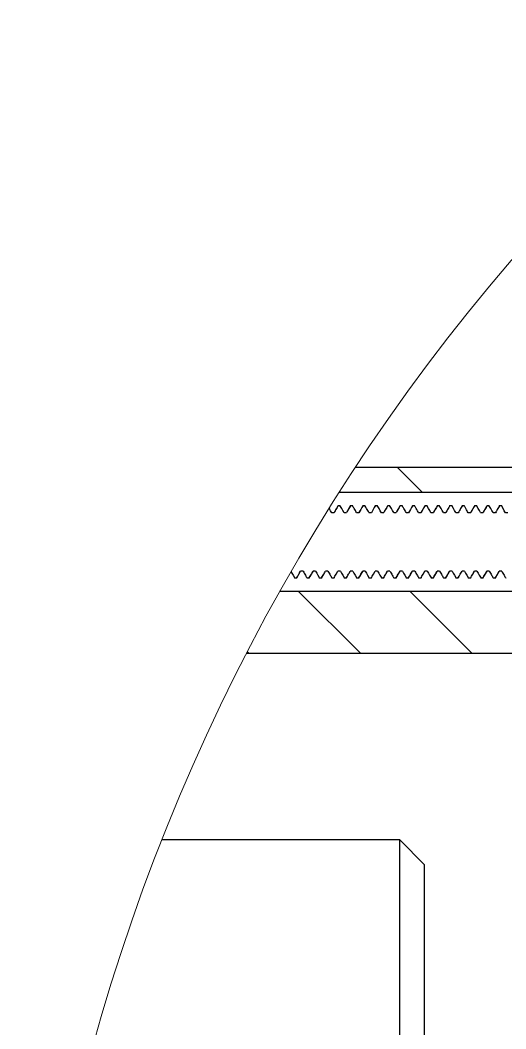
# Model space of a CAD drawing. Header units: millimetres. Extents: x -48 to 1187, y 2 to 839.
# Drawn here: x 801.02 to 820.58, y 751.9 to 792.52 of the extents above; entities that cross this region are included whole.
import ezdxf

# ---------------------------------------------------------------- set-up
doc = ezdxf.new("R2010")
doc.units = ezdxf.units.MM

# ---------------------------------------------------------------- blocks, each defined once
blk = doc.blocks.new('SW_HATCH_4')
at = {"color": 0, "linetype": 'Continuous', "lineweight": 18}
for p, q in [((-109.78, -17), (-108.78, -18)), ((-113.761, -22), (-111.261, -24.5)), ((-109.271, -22), (-106.771, -24.5)), ((-115.83, -24.42), (-115.751, -24.5))]:
    blk.add_line(p, q, dxfattribs=at)

msp = doc.modelspace()

# ---------------------------------------------------------------- linework, layer by layer
at = {"color": 7, "linetype": 'Continuous', "lineweight": 25}
for p, q in [((822.808718, 774.511306), (814.510723, 774.511306)), ((813.862255, 773.511318), (822.783714, 773.511318)), ((813.828191, 772.974817), (813.899761, 772.974817)), ((814.328341, 772.974817), (814.39962, 772.974817)), ((814.828409, 772.974817), (814.899711, 772.974817)), ((815.328387, 772.974817), (815.399816, 772.974817)), ((815.828388, 772.974817), (815.899631, 772.974817)), ((816.328375, 772.974817), (816.399677, 772.974817)), ((816.828435, 772.974817), (816.899745, 772.974817)), ((817.328421, 772.974817), (817.399746, 772.974817)), ((817.828348, 772.974817), (817.89965, 772.974817)), ((818.328416, 772.974817), (818.399718, 772.974817)), ((818.828372, 772.974817), (818.899808, 772.974817)), ((819.328381, 772.974817), (819.399601, 772.974817)), ((819.828382, 772.974817), (819.899684, 772.974817)), ((820.328435, 772.974817), (820.399744, 772.974817)), ((813.564716, 772.689072), (813.663451, 772.689072)), ((814.064508, 772.689072), (814.163363, 772.689072)), ((814.564651, 772.689072), (814.663431, 772.689072)), ((814.702568, 772.756217), (814.662969, 772.689072)), ((815.064689, 772.689072), (815.163521, 772.689072)), ((815.564698, 772.689072), (815.663313, 772.689072)), ((816.064684, 772.689072), (816.163396, 772.689072)), ((816.564655, 772.689072), (816.663457, 772.689072)), ((816.688551, 772.730706), (816.66368, 772.688596)), ((817.064723, 772.689072), (817.163436, 772.689072)), ((817.564485, 772.689072), (817.66337, 772.689072)), ((818.064628, 772.689072), (818.163438, 772.689072)), ((818.204788, 772.759823), (818.163058, 772.689072)), ((818.564696, 772.689072), (818.663513, 772.689072)), ((819.064682, 772.689072), (819.163306, 772.689072)), ((819.564676, 772.689072), (819.663403, 772.689072)), ((820.064662, 772.689072), (820.163457, 772.689072)), ((820.182865, 772.720812), (820.163799, 772.688506)), ((820.564723, 772.689072), (820.66342, 772.689072)), ((812.273359, 770.263342), (812.314784, 770.333556)), ((812.41334, 770.333556), (812.314642, 770.333556)), ((812.913438, 770.333556), (812.814606, 770.333556)), ((813.413432, 770.333556), (813.314689, 770.333556)), ((813.801346, 770.312456), (813.814198, 770.334212)), ((813.913358, 770.333556), (813.814713, 770.333556)), ((814.302487, 770.312009), (814.315198, 770.333556)), ((814.413374, 770.333556), (814.314587, 770.333556)), ((814.913427, 770.333556), (814.814633, 770.333556)), ((815.413458, 770.333556), (815.314768, 770.333556)), ((815.772606, 770.261852), (815.814918, 770.333556)), ((815.91334, 770.333556), (815.814627, 770.333556)), ((816.413445, 770.333556), (816.314606, 770.333556)), ((816.913662, 770.333556), (816.814704, 770.333556)), ((817.295222, 770.301847), (817.31431, 770.334152)), ((817.41335, 770.333556), (817.314705, 770.333556)), ((817.913389, 770.333556), (817.814624, 770.333556)), ((818.413427, 770.333556), (818.31464, 770.333556)), ((818.913398, 770.333556), (818.814767, 770.333556)), ((819.273299, 770.262835), (819.315029, 770.333556)), ((819.413347, 770.333556), (819.314619, 770.333556)), ((819.913452, 770.333556), (819.814606, 770.333556)), ((820.413647, 770.333556), (820.314711, 770.333556)), ((812.149865, 770.047812), (812.07834, 770.047812)), ((812.649628, 770.047812), (812.578319, 770.047812)), ((813.149711, 770.047812), (813.078416, 770.047812)), ((813.649734, 770.047812), (813.57841, 770.047812)), ((814.149661, 770.047812), (814.078336, 770.047812)), ((814.649654, 770.047812), (814.578352, 770.047812)), ((815.149715, 770.047812), (815.078473, 770.047812)), ((815.650089, 770.047812), (815.578332, 770.047812)), ((816.149628, 770.047812), (816.078318, 770.047812)), ((816.649726, 770.047812), (816.578423, 770.047812)), ((817.149727, 770.047812), (817.078402, 770.047812)), ((817.649646, 770.047812), (817.578329, 770.047812)), ((818.149662, 770.047812), (818.078367, 770.047812)), ((818.649715, 770.047812), (818.578465, 770.047812)), ((819.149753, 770.047812), (819.078317, 770.047812)), ((819.649627, 770.047812), (819.578325, 770.047812)), ((820.149733, 770.047812), (820.078431, 770.047812)), ((822.783714, 769.51131), (811.467176, 769.51131)), ((822.808718, 767.011313), (810.121959, 767.011313)), ((816.308712, 759.51132), (806.719204, 759.51132)), ((817.308715, 758.511333), (816.308712, 759.51132)), ((816.308712, 729.511319), (816.308712, 759.51132)), ((817.308715, 729.511319), (817.308715, 758.511333))]:
    msp.add_line(p, q, dxfattribs=at)
at = {"color": 7, "linetype": 'Continuous', "lineweight": 25, "flags": 128}
for points in [[(813.828317, 772.973834), (813.781267, 772.892384), (813.734209, 772.810934), (813.663339, 772.688268)], [(814.064613, 772.687999), (814.017547, 772.769449), (813.970489, 772.850869), (813.899634, 772.973476)], [(814.828461, 772.974161), (814.781411, 772.892712), (814.734368, 772.811262), (814.663483, 772.688566)], [(815.328358, 772.972552), (815.281277, 772.891132), (815.23419, 772.809712), (815.163379, 772.687254)], [(815.56466, 772.687165), (815.517573, 772.768585), (815.470485, 772.850005), (815.399682, 772.972463)], [(815.828329, 772.976069), (815.781323, 772.894589), (815.734325, 772.81311), (815.663351, 772.690056)], [(816.064609, 772.689758), (816.017596, 772.771237), (815.97059, 772.852687), (815.899631, 772.975681)], [(816.328449, 772.976099), (816.281451, 772.894649), (816.234445, 772.813169), (816.163471, 772.690115)], [(816.82842, 772.972582), (816.781333, 772.891162), (816.734245, 772.809742), (816.663442, 772.687284)], [(817.328317, 772.974132), (817.281267, 772.892682), (817.234224, 772.811232), (817.163339, 772.688506)], [(817.564612, 772.688208), (817.517554, 772.769658), (817.470496, 772.851108), (817.399634, 772.973744)], [(817.828393, 772.977231), (817.781417, 772.895722), (817.734448, 772.814242), (817.663414, 772.691009)], [(818.064665, 772.69098), (818.017689, 772.772489), (817.970721, 772.853969), (817.899687, 772.977201)], [(818.328461, 772.973893), (818.281403, 772.892443), (818.234352, 772.810994), (818.163482, 772.688327)], [(818.564748, 772.688625), (818.517705, 772.770075), (818.470662, 772.851525), (818.39977, 772.974281)], [(819.328336, 772.976337), (819.281338, 772.894857), (819.234347, 772.813378), (819.163358, 772.690294)], [(819.564616, 772.689996), (819.51761, 772.771476), (819.470605, 772.852955), (819.399638, 772.975979)], [(819.828456, 772.97583), (819.781443, 772.894351), (819.734437, 772.812871), (819.663478, 772.689877)], [(820.064736, 772.690175), (820.017738, 772.771655), (819.97074, 772.853134), (819.899758, 772.976188)], [(820.564708, 772.687314), (820.517627, 772.768734), (820.47054, 772.850154), (820.399729, 772.972612)], [(811.924195, 770.315705), (811.960405, 770.253031), (812.007463, 770.171581), (812.078325, 770.048944)], [(812.149634, 770.049272), (812.196707, 770.130722), (812.243773, 770.212172), (812.314613, 770.334748)], [(812.913483, 770.333974), (812.960526, 770.252524), (813.007569, 770.171074), (813.078461, 770.048318)], [(813.64969, 770.050226), (813.696777, 770.131646), (813.743865, 770.213066), (813.814668, 770.335494)], [(813.913343, 770.332692), (813.960349, 770.251213), (814.007355, 770.169733), (814.078322, 770.046739)], [(814.413464, 770.332424), (814.460462, 770.250944), (814.50746, 770.169465), (814.578442, 770.046381)], [(814.649744, 770.046053), (814.696735, 770.127533), (814.743725, 770.209012), (814.814722, 770.332156)], [(814.913442, 770.335315), (814.96053, 770.253895), (815.00761, 770.172475), (815.07842, 770.049987)], [(815.149745, 770.049808), (815.196818, 770.131228), (815.243898, 770.212648), (815.314723, 770.335166)], [(815.413339, 770.334242), (815.460389, 770.252792), (815.50744, 770.171342), (815.578317, 770.048676)], [(816.413483, 770.334212), (816.460533, 770.252762), (816.507583, 770.171313), (816.578461, 770.048616)], [(816.64977, 770.048229), (816.696813, 770.129679), (816.743849, 770.211128), (816.814748, 770.333884)], [(817.149674, 770.050166), (817.196762, 770.131586), (817.24385, 770.213006), (817.314653, 770.335434)], [(817.41335, 770.332454), (817.460349, 770.250974), (817.507347, 770.169495), (817.578329, 770.046441)], [(818.149751, 770.046292), (818.196749, 770.127771), (818.24374, 770.209251), (818.314729, 770.332334)], [(818.413434, 770.335404), (818.460522, 770.253984), (818.50761, 770.172564), (818.578413, 770.050106)], [(818.649737, 770.049957), (818.696817, 770.131377), (818.743897, 770.212797), (818.814715, 770.335285)], [(818.913339, 770.334003), (818.960382, 770.252554), (819.007425, 770.171104), (819.078317, 770.048378)], [(819.149626, 770.048765), (819.196684, 770.130215), (819.243735, 770.211635), (819.314605, 770.334331)], [(819.413422, 770.331649), (819.46039, 770.250169), (819.507366, 770.16866), (819.5784, 770.045428)], [(819.649694, 770.045398), (819.69667, 770.126907), (819.743639, 770.208387), (819.814673, 770.331619)], [(820.14977, 770.048527), (820.19682, 770.129977), (820.243863, 770.211426), (820.314748, 770.334123)]]:
    msp.add_lwpolyline(points, dxfattribs=at)
at = {"color": 7, "linetype": 'Continuous', "lineweight": 18}
msp.add_arc((882.80873, 729.511326), 81.790074, 119.2786259, 240.7213741, dxfattribs=at)
at = {"color": 7, "linetype": 'Continuous', "lineweight": 25}
for points, knots in [([(813.821351, 772.967247), (813.793549, 772.919351), (813.739714, 772.826606), (813.685808, 772.733902), (813.659741, 772.689072)], [0, 0, 0, 0, 0.516424644, 1, 1, 1, 1]), ([(814.321419, 772.971092), (814.29364, 772.923106), (814.239206, 772.82908), (814.184702, 772.735094), (814.158013, 772.689072)], [0, 0, 0, 0, 0.510336885, 1, 1, 1, 1]), ([(814.328385, 772.977231), (814.312728, 772.95006), (814.281418, 772.895727), (814.226407, 772.80033), (814.18708, 772.732088), (814.163407, 772.691009)], [0, 0, 0, 0, 0.284767929, 0.569457703, 1, 1, 1, 1]), ([(814.564658, 772.69092), (814.548998, 772.718079), (814.517674, 772.772405), (814.462699, 772.867812), (814.423358, 772.936045), (814.39968, 772.977112)], [0, 0, 0, 0, 0.284712026, 0.569502213, 1, 1, 1, 1]), ([(814.810222, 772.932468), (814.810559, 772.935731), (814.812163, 772.951261), (814.821239, 772.964422), (814.828409, 772.974817)], [0, 0, 0, 0, 0.2101488946, 1, 1, 1, 1]), ([(815.064749, 772.688864), (815.049071, 772.716024), (815.017721, 772.770338), (814.962719, 772.865571), (814.923406, 772.93365), (814.89977, 772.974579)], [0, 0, 0, 0, 0.285158728, 0.570239228, 1, 1, 1, 1]), ([(815.31029, 772.934792), (815.310655, 772.937216), (815.312857, 772.951843), (815.321324, 772.964367), (815.328387, 772.974817)], [0, 0, 0, 0, 0.16566921, 1, 1, 1, 1]), ([(815.821638, 772.969691), (815.793846, 772.921736), (815.739624, 772.828178), (815.68534, 772.734657), (815.65888, 772.689072)], [0, 0, 0, 0, 0.5125737816, 1, 1, 1, 1]), ([(816.320574, 772.969989), (816.292802, 772.922053), (816.238539, 772.828394), (816.184206, 772.734776), (816.157682, 772.689072)], [0, 0, 0, 0, 0.511809786, 1, 1, 1, 1]), ([(816.564729, 772.690384), (816.549064, 772.717543), (816.51773, 772.771868), (816.462761, 772.86724), (816.42342, 772.93543), (816.399751, 772.976456)], [0, 0, 0, 0, 0.2848236017, 0.5697253834, 1, 1, 1, 1]), ([(816.810174, 772.931991), (816.810519, 772.935376), (816.812118, 772.95107), (816.821263, 772.964379), (816.828435, 772.974817)], [0, 0, 0, 0, 0.215669227, 1, 1, 1, 1]), ([(817.064715, 772.687403), (817.049023, 772.714554), (817.017643, 772.768848), (816.962638, 772.863959), (816.923342, 772.931931), (816.899737, 772.972761)], [0, 0, 0, 0, 0.285416166, 0.570754056, 1, 1, 1, 1]), ([(817.321418, 772.967545), (817.293618, 772.91965), (817.239729, 772.826807), (817.185777, 772.734001), (817.159658, 772.689072)], [0, 0, 0, 0, 0.5158797664, 1, 1, 1, 1]), ([(817.821337, 772.971151), (817.79356, 772.923166), (817.739119, 772.829119), (817.684607, 772.735114), (817.657908, 772.689072)], [0, 0, 0, 0, 0.510227155, 1, 1, 1, 1]), ([(818.310214, 772.932378), (818.310553, 772.935662), (818.312156, 772.951222), (818.321245, 772.964411), (818.328416, 772.974817)], [0, 0, 0, 0, 0.211031719, 1, 1, 1, 1]), ([(818.82835, 772.972701), (818.812658, 772.94555), (818.781278, 772.891257), (818.726272, 772.796145), (818.686976, 772.728174), (818.663372, 772.687344)], [0, 0, 0, 0, 0.285416166, 0.570754056, 1, 1, 1, 1]), ([(818.810297, 772.933571), (818.810634, 772.936419), (818.812419, 772.951529), (818.821226, 772.964385), (818.828372, 772.974817)], [0, 0, 0, 0, 0.1884766, 1, 1, 1, 1]), ([(819.064652, 772.687225), (819.048955, 772.714364), (819.017556, 772.76865), (818.962583, 772.86376), (818.923278, 772.931714), (818.899674, 772.972522)], [0, 0, 0, 0, 0.285393883, 0.57086605, 1, 1, 1, 1]), ([(819.321638, 772.970019), (819.29385, 772.922042), (819.239595, 772.828367), (819.185245, 772.734745), (819.158731, 772.689072)], [0, 0, 0, 0, 0.512155478, 1, 1, 1, 1]), ([(819.820469, 772.969661), (819.792693, 772.921736), (819.738477, 772.828191), (819.684207, 772.734677), (819.657741, 772.689072)], [0, 0, 0, 0, 0.512319044, 1, 1, 1, 1]), ([(820.328412, 772.972492), (820.312715, 772.945353), (820.281316, 772.891067), (820.226343, 772.795957), (820.187038, 772.728003), (820.163434, 772.687195)], [0, 0, 0, 0, 0.285393883, 0.57086605, 1, 1, 1, 1]), ([(820.310173, 772.932021), (820.310519, 772.935396), (820.312126, 772.951079), (820.321263, 772.964379), (820.328435, 772.974817)], [0, 0, 0, 0, 0.215176362, 1, 1, 1, 1]), ([(813.564723, 772.687552), (813.549034, 772.714703), (813.517659, 772.768998), (813.482158, 772.830386), (813.462355, 772.864628), (813.458247, 772.871731)], [0, 0, 0, 0, 0.442198796, 0.88429384, 1, 1, 1, 1]), ([(812.4134, 770.331649), (812.429061, 770.30449), (812.460385, 770.250167), (812.515349, 770.154752), (812.554696, 770.086523), (812.578378, 770.045457)], [0, 0, 0, 0, 0.284712025, 0.56949095, 1, 1, 1, 1]), ([(812.649673, 770.045577), (812.66533, 770.072747), (812.696641, 770.12708), (812.751644, 770.222471), (812.790976, 770.2907), (812.814651, 770.331768)], [0, 0, 0, 0, 0.284790187, 0.569502213, 1, 1, 1, 1]), ([(812.656959, 770.051567), (812.684731, 770.099543), (812.739155, 770.193562), (812.793659, 770.287535), (812.820351, 770.333556)], [0, 0, 0, 0, 0.510275455, 1, 1, 1, 1]), ([(813.149771, 770.047901), (813.165451, 770.07505), (813.196815, 770.129354), (813.251784, 770.224616), (813.291108, 770.292709), (813.314749, 770.333646)], [0, 0, 0, 0, 0.285058201, 0.570183334, 1, 1, 1, 1]), ([(813.156558, 770.054398), (813.184353, 770.102325), (813.238334, 770.195404), (813.292407, 770.28843), (813.318638, 770.333556)], [0, 0, 0, 0, 0.514903293, 1, 1, 1, 1]), ([(813.413387, 770.335434), (813.429082, 770.308283), (813.460467, 770.25399), (813.515469, 770.158896), (813.554765, 770.090946), (813.578365, 770.050136)], [0, 0, 0, 0, 0.285472167, 0.57086605, 1, 1, 1, 1]), ([(814.149631, 770.047126), (814.165301, 770.074287), (814.196636, 770.128601), (814.251647, 770.223888), (814.290961, 770.29203), (814.314609, 770.33302)], [0, 0, 0, 0, 0.284991091, 0.569903982, 1, 1, 1, 1]), ([(814.656464, 770.052342), (814.68425, 770.100318), (814.738554, 770.19408), (814.79294, 770.287794), (814.819498, 770.333556)], [0, 0, 0, 0, 0.511678295, 1, 1, 1, 1]), ([(815.649634, 770.049034), (815.665319, 770.076184), (815.696684, 770.130478), (815.751693, 770.225638), (815.790993, 770.29366), (815.814612, 770.33454)], [0, 0, 0, 0, 0.2852705809, 0.5704629078, 1, 1, 1, 1]), ([(815.913407, 770.331619), (815.929067, 770.30446), (815.960392, 770.250136), (816.015363, 770.154716), (816.054705, 770.086474), (816.078385, 770.045398)], [0, 0, 0, 0, 0.284689773, 0.569446442, 1, 1, 1, 1]), ([(816.14968, 770.045457), (816.165337, 770.072628), (816.196647, 770.126962), (816.251658, 770.222358), (816.290985, 770.2906), (816.314658, 770.331679)], [0, 0, 0, 0, 0.284767929, 0.569457703, 1, 1, 1, 1]), ([(816.156847, 770.051507), (816.184622, 770.099483), (816.239063, 770.193519), (816.293575, 770.287515), (816.320276, 770.333556)], [0, 0, 0, 0, 0.510176946, 1, 1, 1, 1]), ([(816.65661, 770.054756), (816.684408, 770.102672), (816.738335, 770.195632), (816.792352, 770.288539), (816.818526, 770.333556)], [0, 0, 0, 0, 0.515460313, 1, 1, 1, 1]), ([(816.913379, 770.335345), (816.929071, 770.308194), (816.960451, 770.253898), (817.015461, 770.158799), (817.054756, 770.090837), (817.078357, 770.050017)], [0, 0, 0, 0, 0.285438507, 0.57081005, 1, 1, 1, 1]), ([(817.649631, 770.046828), (817.665297, 770.073989), (817.696627, 770.128305), (817.751646, 770.223597), (817.790959, 770.291752), (817.814609, 770.332752)], [0, 0, 0, 0, 0.284957526, 0.569848137, 1, 1, 1, 1]), ([(817.657618, 770.052968), (817.685388, 770.100904), (817.739586, 770.19446), (817.793874, 770.287963), (817.820346, 770.333556)], [0, 0, 0, 0, 0.512387, 1, 1, 1, 1]), ([(817.913471, 770.332633), (817.92914, 770.305483), (817.960484, 770.251177), (818.01547, 770.155856), (818.054793, 770.087687), (818.078449, 770.046679)], [0, 0, 0, 0, 0.284857053, 0.569792298, 1, 1, 1, 1]), ([(818.156449, 770.05264), (818.184238, 770.100606), (818.2385, 770.194268), (818.292843, 770.287883), (818.319356, 770.333556)], [0, 0, 0, 0, 0.51211674, 1, 1, 1, 1]), ([(819.65675, 770.051507), (819.684528, 770.099482), (819.738975, 770.193515), (819.793481, 770.287515), (819.820179, 770.333556)], [0, 0, 0, 0, 0.510188406, 1, 1, 1, 1]), ([(819.913475, 770.334421), (819.929162, 770.307281), (819.96054, 770.252995), (820.015527, 770.157813), (820.054832, 770.089773), (820.078453, 770.048885)], [0, 0, 0, 0, 0.28517001, 0.570418268, 1, 1, 1, 1]), ([(820.156669, 770.055083), (820.184467, 770.10299), (820.238342, 770.19584), (820.292307, 770.288638), (820.318429, 770.333556)], [0, 0, 0, 0, 0.515959786, 1, 1, 1, 1]), ([(820.413371, 770.335225), (820.429066, 770.308086), (820.46046, 770.2538), (820.515437, 770.158672), (820.554742, 770.090696), (820.57835, 770.049868)], [0, 0, 0, 0, 0.28533789, 0.570754056, 1, 1, 1, 1]), ([(812.168253, 770.097731), (812.167749, 770.088784), (812.166707, 770.070307), (812.155596, 770.055466), (812.149865, 770.047812)], [0, 0, 0, 0, 0.484210087, 1, 1, 1, 1]), ([(813.667944, 770.094154), (813.667524, 770.074891), (813.667072, 770.054149), (813.650889, 770.048234), (813.649734, 770.047812)], [0, 0, 0, 0, 0.928680181, 1, 1, 1, 1]), ([(814.167833, 770.096926), (814.16733, 770.08834), (814.166266, 770.070182), (814.155392, 770.055533), (814.149661, 770.047812)], [0, 0, 0, 0, 0.4728733217, 1, 1, 1, 1]), ([(815.167842, 770.097254), (815.167344, 770.088413), (815.166313, 770.070132), (815.155367, 770.055413), (815.149715, 770.047812)], [0, 0, 0, 0, 0.483612736, 1, 1, 1, 1]), ([(815.668685, 770.097641), (815.668172, 770.088732), (815.667108, 770.070248), (815.655896, 770.055468), (815.650089, 770.047812)], [0, 0, 0, 0, 0.48202871, 1, 1, 1, 1]), ([(817.167913, 770.086436), (817.166165, 770.068209), (817.164378, 770.049582), (817.150034, 770.047849), (817.149727, 770.047812)], [0, 0, 0, 0, 0.978570378, 1, 1, 1, 1]), ([(818.667864, 770.097433), (818.667367, 770.088529), (818.666341, 770.070184), (818.655364, 770.055414), (818.649715, 770.047812)], [0, 0, 0, 0, 0.485339284, 1, 1, 1, 1]), ([(819.168044, 770.097492), (819.167539, 770.088652), (819.166489, 770.070277), (819.155471, 770.055487), (819.149753, 770.047812)], [0, 0, 0, 0, 0.481070595, 1, 1, 1, 1])]:
    msp.add_open_spline(points, degree=3, knots=knots, dxfattribs=at)

# ---------------------------------------------------------------- block references
at = {"color": 7, "linetype": 'Continuous', "lineweight": 18}
msp.add_blockref('SW_HATCH_4', (925.993347, 791.511325), dxfattribs=at)

doc.saveas('drawing.dxf')
